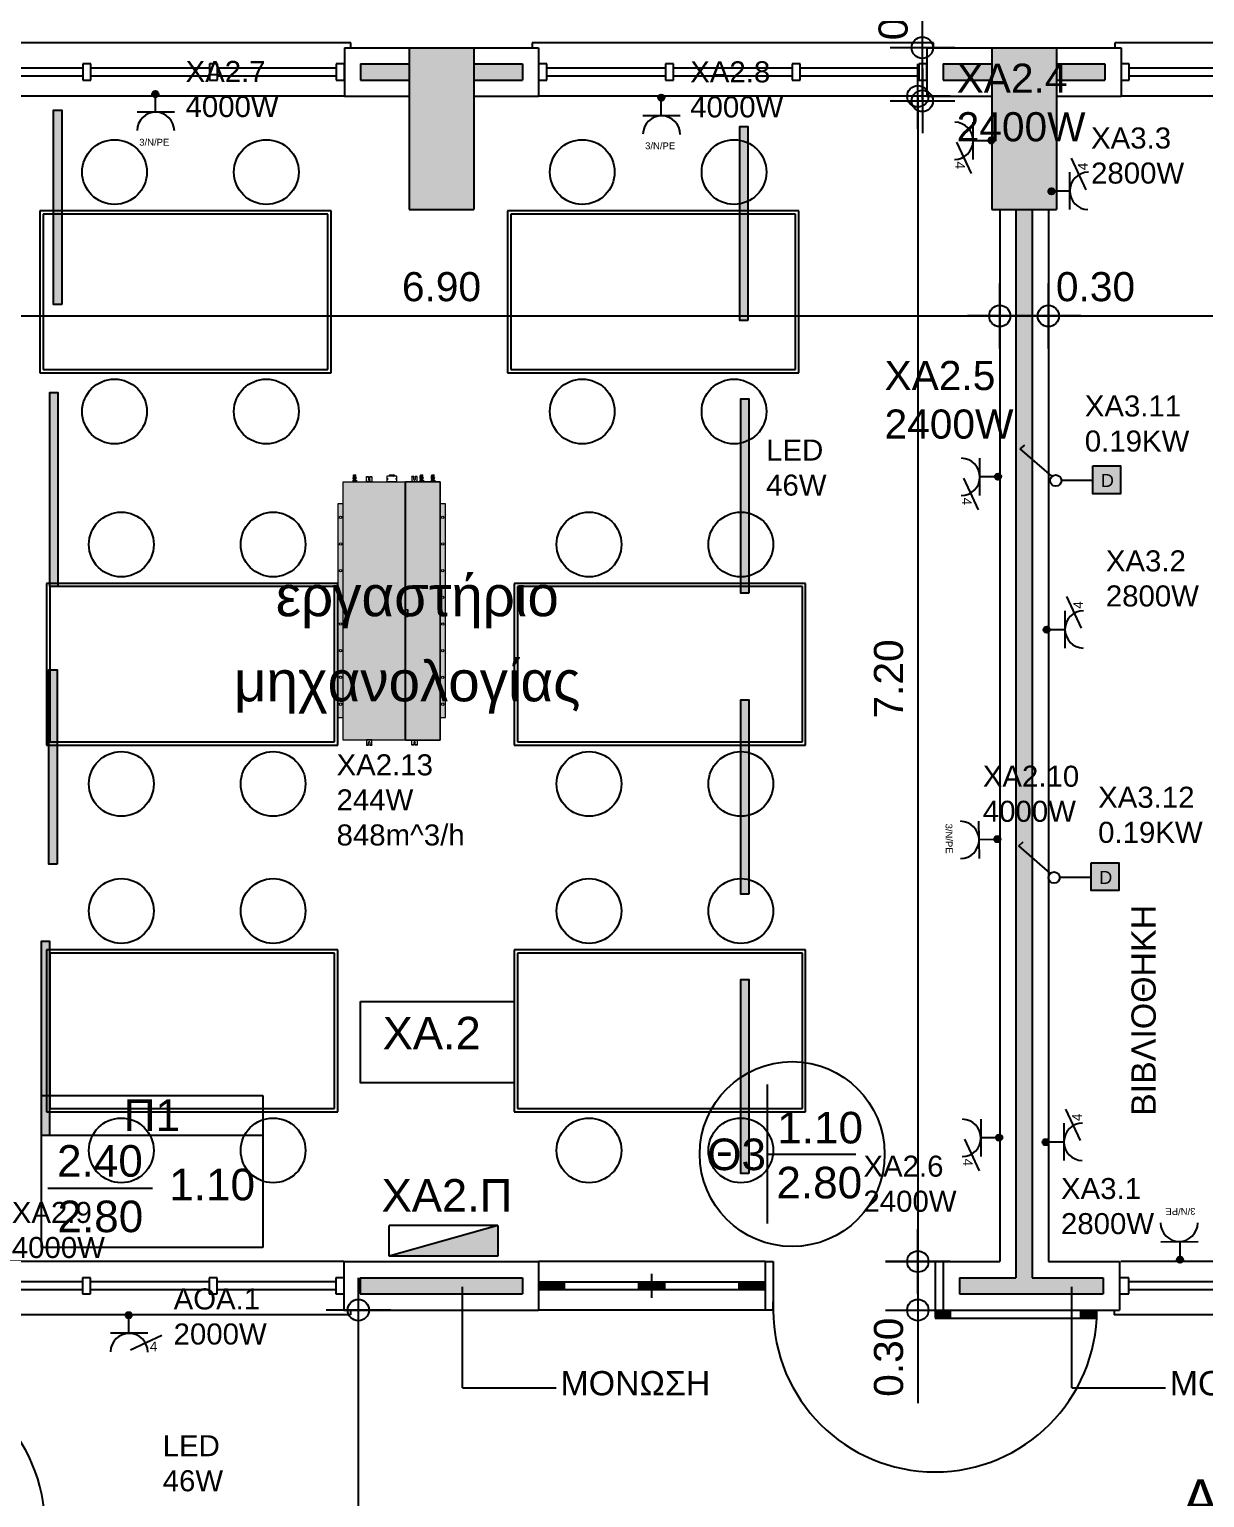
# Model space of a CAD drawing. Header units: metres. Extents: x -11 to 85, y -301 to 135.
# Drawn here: x 23.33 to 30.59, y -107.57 to -98.49 of the extents above; entities that cross this region are included whole.
import ezdxf

# ---------------------------------------------------------------- set-up
doc = ezdxf.new("R2010")
doc.units = ezdxf.units.M
doc.header["$LTSCALE"] = 0.036
doc.header["$PDMODE"] = 2
for name, color, linetype in [('arxitek aorofos', 252, 'Continuous'), ('DIMBLK', 252, 'Continuous'), ('electext', 20, 'Continuous'), ('hatch color', 252, 'Continuous'), ('HLEK-SYMBOL', 3, 'Continuous'), ('HLEK_FL001_SYMBOLS', 230, 'Continuous'), ('Parathira', 252, 'Continuous')]:
    doc.layers.add(name, color=color, linetype=linetype)
doc.layers.add('axel', color=170, linetype='Continuous', lineweight=0)
doc.styles.add('COMU-N', font='arial.ttf')
doc.styles.get("Standard").update_dxf_attribs({"font": 'arial.ttf'})
doc.styles.add('W4MS2', font='W4MS2.shx')
doc.dimstyles.new('CADWDOT', dxfattribs={"dimscale": 0.1, "dimtxt": 1.8, "dimasz": 0.08, "dimexe": 2, "dimexo": 0, "dimgap": 0.09, "dimtad": 0, "dimrnd": 0.001, "dimzin": 0, "dimdsep": 46, "dimtxsty": 'Standard', "dimblk1": 'ARTDIM', "dimblk2": 'ARTDIM', "dimsah": 1, "dimcen": 0.09, "dimdle": 0.05, "dimse1": 1, "dimse2": 1, "dimadec": 0, "dimazin": 0, "dimtfac": 1, "dimtmove": 0, "dimatfit": 3, "dimldrblk": 'ARTDIM', "dimfxl": 2, "dimtvp": 0.9999, "dimtolj": 1, "dimtzin": 0, "dimarcsym": 0})

# ---------------------------------------------------------------- blocks, each defined once
blk = doc.blocks.new('A$C52D13D70')
at = {"layer": 'Parathira'}
for p, q in [((-0.33, 0.04), (-0.33, -2.44)), ((-0.3, 0.04), (-0.33, 0.04)), ((-0.1, 0), (-0.2, 0)), ((-0.2, 0), (-0.2, -0.05)), ((-0.1, -0.05), (-0.1, 0)), ((0, 0), (0, -2.4)), ((-0.2, -0.05), (-0.1, -0.05)), ((-0.175, -0.05), (-0.175, -0.7833)), ((-0.125, -0.05), (-0.125, -0.7833)), ((-0.1, -0.7833), (-0.2, -0.7833)), ((-0.2, -0.7833), (-0.2, -0.8333)), ((-0.1, -0.8333), (-0.1, -0.7833)), ((-0.2, -0.8333), (-0.1, -0.8333)), ((-0.175, -0.8333), (-0.175, -1.5667)), ((-0.125, -0.8333), (-0.125, -1.5667)), ((-0.1, -1.5667), (-0.2, -1.5667)), ((-0.2, -1.5667), (-0.2, -1.6167)), ((-0.2, -1.6167), (-0.1, -1.6167)), ((-0.175, -1.6167), (-0.175, -2.35)), ((-0.125, -1.6167), (-0.125, -2.35)), ((-0.1, -1.6167), (-0.1, -1.5667)), ((-0.1, -2.35), (-0.2, -2.35)), ((-0.2, -2.35), (-0.2, -2.4)), ((-0.1, -2.4), (-0.1, -2.35)), ((-0.33, -2.44), (-0.3, -2.44)), ((-0.2, -2.4), (-0.1, -2.4))]:
    blk.add_line(p, q, dxfattribs=at)
blk = doc.blocks.new('A$C14EC32DB')
for p, q in [((0, 2.4), (0, 0)), ((0.1, 2.4), (0.1, 2.35)), ((0.2, 2.35), (0.2, 2.4)), ((0.3, 2.44), (0.33, 2.44)), ((0.33, 2.44), (0.33, -0.04)), ((0.1, 2.35), (0.2, 2.35)), ((0.125, 2.35), (0.125, 1.6167)), ((0.175, 2.35), (0.175, 1.6167)), ((0.1, 1.6167), (0.1, 1.5667)), ((0.2, 1.6167), (0.1, 1.6167)), ((0.1, 1.5667), (0.2, 1.5667)), ((0.125, 1.5667), (0.125, 0.8333)), ((0.175, 1.5667), (0.175, 0.8333)), ((0.2, 1.5667), (0.2, 1.6167)), ((0.1, 0.8333), (0.1, 0.7833)), ((0.2, 0.8333), (0.1, 0.8333)), ((0.2, 0.7833), (0.2, 0.8333)), ((0.1, 0.7833), (0.2, 0.7833)), ((0.125, 0.7833), (0.125, 0.05)), ((0.175, 0.7833), (0.175, 0.05)), ((0.1, 0.05), (0.1, 0)), ((0.2, 0.05), (0.1, 0.05)), ((0.2, 0), (0.2, 0.05)), ((0.3, -0.04), (0.33, -0.04))]:
    blk.add_line(p, q)
blk = doc.blocks.new('ARTDIM')
at = {"layer": 'DIMBLK'}
for p, q in [((0, -24.9975), (0, 24.9975)), ((-24.9975, 0), (24.9975, 0))]:
    blk.add_line(p, q, dxfattribs=at)
blk.add_circle((0, 0), 8.25, dxfattribs=at)
blk = doc.blocks.new('*D1089')
at = {"layer": 'arxitek aorofos', "color": 0, "lineweight": -2}
blk.add_line((22.4317, -100.2648), (29.3157, -100.2648), dxfattribs=at)
at = {"layer": 'Defpoints', "color": 0, "transparency": 16777216}
for p in [(22.4237, -99.6075), (29.3237, -99.6075), (29.3237, -100.2648)]:
    blk.add_point(p, dxfattribs=at)
at = {"layer": 'arxitek aorofos', "color": 0, "lineweight": -2, "xscale": 0.008, "yscale": 0.008, "zscale": 0.008, "rotation": 180}
blk.add_blockref('ARTDIM', (22.4237, -100.2648), dxfattribs=at)
at = {"layer": 'arxitek aorofos', "color": 0, "lineweight": -2, "xscale": 0.008, "yscale": 0.008, "zscale": 0.008}
blk.add_blockref('ARTDIM', (29.3237, -100.2648), dxfattribs=at)
at = {"layer": 'arxitek aorofos', "color": 0, "insert": (25.8737, -100.0848), "char_height": 0.18, "attachment_point": 5}
blk.add_mtext('\\A1;6.90', dxfattribs=at)
blk = doc.blocks.new('*D1090')
at = {"layer": 'arxitek aorofos', "color": 0, "lineweight": -2}
for p, q in [((29.3317, -100.2648), (29.6157, -100.2648)), ((29.6237, -100.2648), (30.1983, -100.2648))]:
    blk.add_line(p, q, dxfattribs=at)
at = {"layer": 'Defpoints', "color": 0, "transparency": 16777216}
for p in [(29.3237, -99.6075), (29.6237, -99.6075), (29.6237, -100.2648)]:
    blk.add_point(p, dxfattribs=at)
at = {"layer": 'arxitek aorofos', "color": 0, "lineweight": -2, "xscale": 0.008, "yscale": 0.008, "zscale": 0.008, "rotation": 180}
blk.add_blockref('ARTDIM', (29.3237, -100.2648), dxfattribs=at)
at = {"layer": 'arxitek aorofos', "color": 0, "lineweight": -2, "xscale": 0.008, "yscale": 0.008, "zscale": 0.008}
blk.add_blockref('ARTDIM', (29.6237, -100.2648), dxfattribs=at)
at = {"layer": 'arxitek aorofos', "color": 0, "insert": (29.915, -100.0848), "char_height": 0.18, "attachment_point": 5}
blk.add_mtext('\\A1;0.30', dxfattribs=at)
blk = doc.blocks.new('*D1091')
at = {"layer": 'arxitek aorofos', "color": 0, "lineweight": -2}
blk.add_line((29.6317, -100.2648), (36.5157, -100.2648), dxfattribs=at)
at = {"layer": 'Defpoints', "color": 0, "transparency": 16777216}
for p in [(29.6237, -99.6075), (36.5237, -99.6075), (36.5237, -100.2648)]:
    blk.add_point(p, dxfattribs=at)
at = {"layer": 'arxitek aorofos', "color": 0, "lineweight": -2, "xscale": 0.008, "yscale": 0.008, "zscale": 0.008, "rotation": 180}
blk.add_blockref('ARTDIM', (29.6237, -100.2648), dxfattribs=at)
at = {"layer": 'arxitek aorofos', "color": 0, "lineweight": -2, "xscale": 0.008, "yscale": 0.008, "zscale": 0.008}
blk.add_blockref('ARTDIM', (36.5237, -100.2648), dxfattribs=at)
at = {"layer": 'arxitek aorofos', "color": 0, "insert": (33.0737, -100.0848), "char_height": 0.18, "attachment_point": 5}
blk.add_mtext('\\A1;6.90', dxfattribs=at)
blk = doc.blocks.new('*D1118')
at = {"layer": 'arxitek aorofos', "color": 0, "lineweight": -2}
for p, q in [((28.8454, -98.6075), (28.8454, -98.0329)), ((28.8454, -98.9278), (28.8454, -98.6155))]:
    blk.add_line(p, q, dxfattribs=at)
at = {"layer": 'Defpoints', "color": 0, "transparency": 16777216}
for p in [(26.0737, -98.6075), (28.8454, -98.6075), (26.0737, -98.9358)]:
    blk.add_point(p, dxfattribs=at)
at = {"layer": 'arxitek aorofos', "color": 0, "lineweight": -2, "xscale": 0.008, "yscale": 0.008, "zscale": 0.008}
for p, rotation in [((28.8454, -98.6075), 90), ((28.8454, -98.9358), 270)]:
    blk.add_blockref('ARTDIM', p, dxfattribs=dict(at, rotation=rotation))
at = {"layer": 'arxitek aorofos', "color": 0, "insert": (28.6654, -98.3162), "char_height": 0.18, "attachment_point": 5, "rotation": 90}
blk.add_mtext('\\A1;0.33', dxfattribs=at)
blk = doc.blocks.new('*D1119')
at = {"layer": 'arxitek aorofos', "color": 0, "lineweight": -2}
blk.add_line((28.8172, -98.9155), (28.8172, -106.0995), dxfattribs=at)
at = {"layer": 'Defpoints', "color": 0, "transparency": 16777216}
for p in [(29.2737, -98.9075), (28.8172, -106.1075), (29.3237, -106.1075)]:
    blk.add_point(p, dxfattribs=at)
at = {"layer": 'arxitek aorofos', "color": 0, "lineweight": -2, "xscale": 0.008, "yscale": 0.008, "zscale": 0.008}
for p, rotation in [((28.8172, -98.9075), 90), ((28.8172, -106.1075), 270)]:
    blk.add_blockref('ARTDIM', p, dxfattribs=dict(at, rotation=rotation))
at = {"layer": 'arxitek aorofos', "color": 0, "insert": (28.6372, -102.5075), "char_height": 0.18, "attachment_point": 5, "rotation": 90}
blk.add_mtext('\\A1;7.20', dxfattribs=at)
blk = doc.blocks.new('*D1120')
at = {"layer": 'arxitek aorofos', "color": 0, "lineweight": -2}
for p, q in [((28.8172, -106.1155), (28.8172, -106.3995)), ((28.8172, -106.4075), (28.8172, -106.9821))]:
    blk.add_line(p, q, dxfattribs=at)
at = {"layer": 'Defpoints', "color": 0, "transparency": 16777216}
for p in [(27.8737, -106.1075), (27.8737, -106.4075), (28.8172, -106.4075)]:
    blk.add_point(p, dxfattribs=at)
at = {"layer": 'arxitek aorofos', "color": 0, "lineweight": -2, "xscale": 0.008, "yscale": 0.008, "zscale": 0.008}
for p, rotation in [((28.8172, -106.1075), 90), ((28.8172, -106.4075), 270)]:
    blk.add_blockref('ARTDIM', p, dxfattribs=dict(at, rotation=rotation))
at = {"layer": 'arxitek aorofos', "color": 0, "insert": (28.6372, -106.6988), "char_height": 0.18, "attachment_point": 5, "rotation": 90}
blk.add_mtext('\\A1;0.30', dxfattribs=at)
blk = doc.blocks.new('*D1142')
at = {"layer": 'arxitek aorofos', "color": 0, "lineweight": -2}
blk.add_line((25.3601, -109.3995), (25.3601, -106.4155), dxfattribs=at)
at = {"layer": 'Defpoints', "color": 0, "transparency": 16777216}
for p in [(25.3601, -106.4075), (25.5737, -106.4075), (25.5737, -109.4075)]:
    blk.add_point(p, dxfattribs=at)
at = {"layer": 'arxitek aorofos', "color": 0, "lineweight": -2, "xscale": 0.008, "yscale": 0.008, "zscale": 0.008}
for p, rotation in [((25.3601, -106.4075), 90), ((25.3601, -109.4075), 270)]:
    blk.add_blockref('ARTDIM', p, dxfattribs=dict(at, rotation=rotation))
at = {"layer": 'arxitek aorofos', "color": 0, "insert": (25.1801, -107.9075), "char_height": 0.18, "attachment_point": 5, "rotation": 90}
blk.add_mtext('\\A1;3.00', dxfattribs=at)
blk = doc.blocks.new('thranio erga 2')
at = {"layer": 'arxitek aorofos'}
for p, q in [((-8.9619, 41.375), (-8.9619, 40.375)), ((-7.1619, 41.375), (-8.9619, 41.375)), ((-7.1619, 40.375), (-7.1619, 41.375)), ((-8.9419, 41.355), (-8.9419, 40.395)), ((-7.1819, 41.355), (-8.9419, 41.355)), ((-7.1819, 40.395), (-7.1819, 41.355)), ((-8.9619, 40.375), (-7.1619, 40.375)), ((-8.9419, 40.395), (-7.1819, 40.395))]:
    blk.add_line(p, q, dxfattribs=at)
for centre in [(-8.5002, 41.615), (-7.5622, 41.615), (-8.5002, 40.1355), (-7.5622, 40.1355)]:
    blk.add_circle(centre, 0.2, dxfattribs=at)
blk = doc.blocks.new('gJ6_a28')
at = {"layer": 'HLEK-SYMBOL', "color": 0, "linetype": 'Continuous'}
for p, q in [((-0.67, 0), (-0.67, 0.19)), ((-0.67, 0.19), (0, 0.19)), ((-0.67, 0), (0, 0.19)), ((0, 0.19), (0, 0)), ((-0.67, 0), (0, 0))]:
    blk.add_line(p, q, dxfattribs=at)
at = {"layer": 'HLEK-SYMBOL', "color": 0}
blk.add_solid([(-0.67, 0.19), (0, 0.19), (-0.67, 0)], dxfattribs=at)
at = {"layer": 'HLEK-SYMBOL', "color": 0, "style": 'W4MS2', "flags": 8}
blk.add_attdef('NODE_NUMBER', (0.018, 0.0914), '', height=0.1, dxfattribs=at)
blk.add_attdef('NODE_NUMBER', (0.018, 0.0914), '', height=0.1, dxfattribs=at)
blk = doc.blocks.new('gJ6_a14')
at = {"linetype": 'Continuous'}
for p, q in [((-0.1176, 0.1119), (0.113, 0.1119)), ((0, 0.1119), (0, 0))]:
    blk.add_line(p, q, dxfattribs=at)
blk.add_arc((-0.0023, 0.2279), 0.1153, 180, 358.95657, dxfattribs=at)
blk = doc.blocks.new('*X1779')
at = {"color": 0}
for p, q in [((15.598, 2.587), (15.737, 2.727)), ((15.598, 2.622), (15.702, 2.727)), ((15.601, 2.607), (15.609, 2.616)), ((15.604, 2.646), (15.605, 2.647)), ((15.605, 2.559), (15.765, 2.719)), ((15.605, 2.577), (15.614, 2.585)), ((15.609, 2.652), (15.618, 2.66)), ((15.611, 2.547), (15.618, 2.554)), ((15.614, 2.621), (15.623, 2.63)), ((15.617, 2.536), (15.789, 2.707)), ((15.618, 2.59), (15.627, 2.599)), ((15.623, 2.665), (15.631, 2.674)), ((15.623, 2.559), (15.631, 2.568)), ((15.627, 2.634), (15.636, 2.643)), ((15.627, 2.528), (15.636, 2.537)), ((15.631, 2.603), (15.64, 2.612)), ((15.633, 2.516), (15.808, 2.691)), ((15.636, 2.678), (15.645, 2.687)), ((15.636, 2.572), (15.645, 2.581)), ((15.64, 2.647), (15.649, 2.656)), ((15.64, 2.541), (15.649, 2.55)), ((15.645, 2.616), (15.654, 2.625)), ((15.645, 2.51), (15.654, 2.519)), ((15.649, 2.691), (15.658, 2.7)), ((15.649, 2.585), (15.658, 2.594)), ((15.653, 2.501), (15.824, 2.672)), ((15.654, 2.66), (15.662, 2.669)), ((15.654, 2.554), (15.662, 2.563)), ((15.658, 2.63), (15.667, 2.638)), ((15.658, 2.523), (15.667, 2.532)), ((15.662, 2.705), (15.671, 2.714)), ((15.662, 2.599), (15.671, 2.607)), ((15.664, 2.494), (15.671, 2.501)), ((15.667, 2.674), (15.676, 2.683)), ((15.667, 2.568), (15.676, 2.577)), ((15.671, 2.643), (15.68, 2.652)), ((15.671, 2.537), (15.68, 2.546)), ((15.676, 2.718), (15.678, 2.721)), ((15.676, 2.489), (15.836, 2.648)), ((15.676, 2.612), (15.685, 2.621)), ((15.676, 2.506), (15.685, 2.515)), ((15.68, 2.687), (15.689, 2.696)), ((15.68, 2.581), (15.689, 2.59)), ((15.685, 2.656), (15.693, 2.665)), ((15.685, 2.55), (15.693, 2.559)), ((15.689, 2.625), (15.698, 2.634)), ((15.689, 2.519), (15.698, 2.528)), ((15.693, 2.7), (15.702, 2.709)), ((15.693, 2.594), (15.702, 2.603)), ((15.693, 2.488), (15.702, 2.497)), ((15.698, 2.669), (15.707, 2.678)), ((15.698, 2.563), (15.707, 2.572)), ((15.702, 2.638), (15.711, 2.647)), ((15.702, 2.532), (15.711, 2.541)), ((15.705, 2.482), (15.843, 2.62)), ((15.707, 2.714), (15.715, 2.722)), ((15.707, 2.607), (15.715, 2.616)), ((15.707, 2.501), (15.715, 2.51)), ((15.711, 2.683), (15.72, 2.691)), ((15.711, 2.577), (15.72, 2.585)), ((15.715, 2.652), (15.724, 2.66)), ((15.715, 2.546), (15.724, 2.554)), ((15.72, 2.727), (15.721, 2.728)), ((15.72, 2.621), (15.729, 2.63)), ((15.72, 2.515), (15.729, 2.523)), ((15.724, 2.696), (15.733, 2.705)), ((15.724, 2.59), (15.733, 2.599)), ((15.724, 2.484), (15.733, 2.493)), ((15.729, 2.665), (15.738, 2.674)), ((15.729, 2.559), (15.738, 2.568)), ((15.733, 2.634), (15.742, 2.643)), ((15.733, 2.528), (15.742, 2.537)), ((15.738, 2.709), (15.746, 2.718)), ((15.738, 2.603), (15.746, 2.612)), ((15.738, 2.497), (15.746, 2.506)), ((15.741, 2.482), (15.842, 2.584)), ((15.742, 2.678), (15.751, 2.687)), ((15.742, 2.572), (15.751, 2.581)), ((15.746, 2.647), (15.755, 2.656)), ((15.746, 2.541), (15.755, 2.55)), ((15.751, 2.722), (15.752, 2.724)), ((15.751, 2.616), (15.76, 2.625)), ((15.751, 2.51), (15.76, 2.519)), ((15.755, 2.691), (15.764, 2.7)), ((15.755, 2.585), (15.764, 2.594)), ((15.76, 2.66), (15.768, 2.669)), ((15.76, 2.554), (15.768, 2.563)), ((15.764, 2.63), (15.773, 2.638)), ((15.764, 2.523), (15.773, 2.532)), ((15.768, 2.705), (15.777, 2.714)), ((15.768, 2.599), (15.777, 2.607)), ((15.768, 2.493), (15.777, 2.501)), ((15.773, 2.674), (15.782, 2.683)), ((15.773, 2.568), (15.782, 2.577)), ((15.777, 2.643), (15.786, 2.652)), ((15.777, 2.537), (15.786, 2.546)), ((15.782, 2.612), (15.791, 2.621)), ((15.782, 2.506), (15.791, 2.515)), ((15.786, 2.687), (15.795, 2.696)), ((15.786, 2.581), (15.795, 2.59)), ((15.791, 2.656), (15.799, 2.665)), ((15.791, 2.55), (15.799, 2.559)), ((15.795, 2.625), (15.804, 2.634)), ((15.795, 2.519), (15.804, 2.528)), ((15.799, 2.594), (15.808, 2.603)), ((15.804, 2.669), (15.813, 2.678)), ((15.804, 2.563), (15.813, 2.572)), ((15.808, 2.638), (15.817, 2.647)), ((15.808, 2.532), (15.817, 2.541)), ((15.813, 2.607), (15.822, 2.616)), ((15.817, 2.577), (15.826, 2.585)), ((15.822, 2.652), (15.83, 2.66)), ((15.822, 2.546), (15.83, 2.554)), ((15.826, 2.621), (15.835, 2.63)), ((15.83, 2.59), (15.839, 2.599)), ((15.835, 2.559), (15.835, 2.56)), ((15.839, 2.634), (15.84, 2.635)), ((15.844, 2.603), (15.844, 2.603))]:
    blk.add_line(p, q, dxfattribs=at)
blk = doc.blocks.new('GJ6_A78')
at = {"layer": 'HLEK-SYMBOL', "color": 0, "linetype": 'Continuous'}
blk.add_circle((0, 0), 0.0989, dxfattribs=at)
at = {"layer": 'HLEK-SYMBOL', "color": 0, "xscale": 0.8, "yscale": 0.8, "zscale": 0.8}
blk.add_blockref('*X1779', (-12.576, -2.084), dxfattribs=at)
blk = doc.blocks.new('priza')
at = {"layer": 'HLEK_FL001_SYMBOLS', "rotation": 180}
blk.add_blockref('gJ6_a14', (87.4, -100.4952), dxfattribs=at)
at = {"layer": 'HLEK_FL001_SYMBOLS', "xscale": 0.1951472641207488, "yscale": 0.1951472641207488, "zscale": 0.1951472641207488}
blk.add_blockref('GJ6_A78', (87.4, -100.4953), dxfattribs=at)
blk = doc.blocks.new('tetrapli priza')
at = {"layer": 'HLEK_FL001_SYMBOLS', "ltscale": 5}
blk.add_line((479.6442, -48.2674), (479.8393, -48.1769), dxfattribs=at)
at = {"layer": 'HLEK_FL001_SYMBOLS'}
blk.add_blockref('priza', (392.2343, 52.442), dxfattribs=at)
at = {"layer": 'HLEK_FL001_SYMBOLS', "ltscale": 5}
blk.add_text('4', height=0.06, dxfattribs=at).set_placement((479.7645, -48.2766))
blk = doc.blocks.new('biomixaniki priza 1')
at = {"layer": 'HLEK_FL001_SYMBOLS'}
blk.add_blockref('priza', (376.9186, 124.9321), dxfattribs=at)
at = {"layer": 'HLEK_FL001_SYMBOLS', "ltscale": 5}
blk.add_text('3/N/PE', height=0.042, dxfattribs=at).set_placement((464.2192, 24.1181))
blk = doc.blocks.new('lampes fthorismou 120')
at = {"layer": 'hatch color'}
blk.add_hatch(color=181, dxfattribs=at).paths.add_polyline_path([(84.1811, -99.2639), (84.1811, -99.2139), (85.3811, -99.2139), (85.3811, -99.2639)])
at = {"layer": 'HLEK_FL001_SYMBOLS'}
blk.add_lwpolyline([(84.1811, -99.2639), (84.1811, -99.2139), (85.3811, -99.2139), (85.3811, -99.2639)], close=True, dxfattribs=at)
blk = doc.blocks.new('gJ6_a1')
at = {"linetype": 'Continuous'}
for p, q in [((-0.2193, 0.2297), (-0.191, 0.2541)), ((-0.024, 0.0608), (-0.2193, 0.2297))]:
    blk.add_line(p, q, dxfattribs=at)
blk.add_circle((-0.0005, 0.0343), 0.0349, dxfattribs=at)
blk = doc.blocks.new('dimmer')
at = {"layer": 'HLEK_FL001_SYMBOLS'}
blk.add_hatch(color=11, dxfattribs=at).paths.add_polyline_path([(2263.758, 1291.699), (2263.543, 1291.699), (2263.543, 1291.484), (2263.758, 1291.484)])
blk.add_lwpolyline([(2263.543, 1291.699), (2263.758, 1291.699), (2263.758, 1291.484), (2263.543, 1291.484)], close=True, dxfattribs=at)
blk.add_text('D', height=0.1, dxfattribs=at).set_placement((2263.606, 1291.536))
blk = doc.blocks.new('dimmer1')
at = {"layer": 'HLEK_FL001_SYMBOLS'}
blk.add_line((2318.1609, 1255.9928), (2317.9681, 1255.9928), dxfattribs=at)
at = {"layer": 'HLEK_FL001_SYMBOLS', "xscale": 0.8000000000000114, "yscale": 0.8000000000000114, "zscale": 0.8000000000000114}
blk.add_blockref('dimmer', (507.3271, 222.7235), dxfattribs=at)
blk = doc.blocks.new('A$C5A126718')
at = {"layer": 'axel'}
for p, q in [((-0.0317, 0.0343), (-0.0317, 0.0321)), ((-0.0301, 0.0343), (-0.0317, 0.0343)), ((-0.0317, 0.0321), (-0.0317, 0.0236)), ((-0.0317, 0.0321), (-0.0301, 0.0321)), ((-0.0317, 0.0236), (-0.0301, 0.0236)), ((-0.0317, 0.0236), (-0.0317, 0.0214)), ((-0.0301, 0.0214), (-0.0317, 0.0214)), ((-0.0301, 0.0129), (-0.0317, 0.0129)), ((-0.0317, 0.0129), (-0.0317, 0.0107)), ((-0.0317, 0.0107), (-0.0301, 0.0107)), ((-0.0317, 0.0107), (-0.0317, 0.0021)), ((-0.0317, 0.0021), (-0.0301, 0.0021)), ((-0.0317, 0.0021), (-0.0317, 0)), ((-0.0301, 0), (-0.0317, 0)), ((-0.0012, 0.0343), (-0.0301, 0.0343)), ((-0.0301, 0.0343), (-0.0301, 0.0321)), ((-0.0301, 0.0321), (-0.0301, 0.0236)), ((-0.0301, 0.0236), (-0.0301, 0.0214)), ((-0.0301, 0.0214), (-0.0131, 0.0214)), ((-0.0301, 0.0129), (-0.0301, 0.0107)), ((-0.0131, 0.0129), (-0.0301, 0.0129)), ((-0.0301, 0.0107), (-0.0301, 0.0021)), ((-0.0301, 0.0021), (-0.0301, 0)), ((-0.0301, 0), (-0.0012, 0)), ((-0.0012, 0.0343), (0, 0.0343)), ((-0.0012, 0.0343), (-0.0012, 0.033)), ((-0.0012, 0.033), (-0.0012, 0.03)), ((-0.0012, 0.03), (-0.0012, 0.0271)), ((-0.0012, 0.0271), (0, 0.0271)), ((-0.0012, 0.027), (-0.0012, 0.0271)), ((-0.0012, 0.0073), (-0.0012, 0.027)), ((-0.0012, 0.0071), (-0.0012, 0.0073)), ((-0.0012, 0.0071), (0, 0.0071)), ((-0.0012, 0.0071), (-0.0012, 0.0043)), ((-0.0012, 0.0043), (-0.0012, 0.0013)), ((-0.0012, 0.0013), (-0.0012, 0)), ((-0.0012, 0), (0, 0)), ((0.0004, 0.0271), (0.0004, 0.0343)), ((0.0004, 0.0271), (0.0004, 0.0343)), ((0.0004, 0.0211), (0.0004, 0.0271)), ((0.0004, 0.0211), (0.0004, 0.0271)), ((0.0004, 0.0207), (0.0004, 0.0211)), ((0.0004, 0.0207), (0.0004, 0.0211)), ((0.0004, 0.0186), (0.0004, 0.0207)), ((0.0004, 0.0186), (0.0004, 0.0207)), ((0.0004, 0.0157), (0.0004, 0.0186)), ((0.0004, 0.0157), (0.0004, 0.0186)), ((0.0004, 0.0136), (0.0004, 0.0157)), ((0.0004, 0.0136), (0.0004, 0.0157)), ((0.0004, 0.0132), (0.0004, 0.0136)), ((0.0004, 0.0132), (0.0004, 0.0136)), ((0.0004, 0.0071), (0.0004, 0.0132)), ((0.0004, 0.0071), (0.0004, 0.0132)), ((0.0004, 0), (0.0004, 0.0071)), ((0.0004, 0), (0.0004, 0.0071))]:
    blk.add_line(p, q, dxfattribs=at)
blk.add_arc((-0.0131, 0.0171), 0.00429, 270, 90, dxfattribs=at)
blk = doc.blocks.new('A$C3A54651E')
at = {"layer": 'axel'}
for p, q in [((0.0091, 0.0228), (0, 0.0228)), ((0, 0.0228), (0, 0)), ((0.0091, 0), (0, 0)), ((0.0091, 0), (0.0091, 0.0228)), ((0.0091, 0.0171), (0.0162, 0.0171)), ((0.0091, 0.0057), (0.0162, 0.0057)), ((0.0162, 0.019), (0.0166, 0.0193)), ((0.0162, 0.0038), (0.0162, 0.019)), ((0.0162, 0.0038), (0.0166, 0.0035)), ((0.0166, 0.0035), (0.0166, 0.0193)), ((0.0166, 0.0193), (0.0184, 0.0193)), ((0.0166, 0.0035), (0.0184, 0.0035)), ((0.0184, 0.02), (0.0184, 0.0199)), ((0.0184, 0.02), (0.0184, 0.02)), ((0.0184, 0.0199), (0.0184, 0.0193)), ((0.0184, 0.0193), (0.0184, 0.0153)), ((0.0184, 0.0153), (0.0184, 0.0067)), ((0.0184, 0.0067), (0.0184, 0.0035)), ((0.0184, 0.0035), (0.0184, 0.0028)), ((0.0184, 0.0028), (0.0184, 0.0028)), ((0.0191, 0.0202), (0.0254, 0.0202)), ((0.0191, 0.0197), (0.0254, 0.0197)), ((0.0191, 0.0109), (0.0254, 0.0109)), ((0.0191, 0.0026), (0.0254, 0.0026)), ((0.0262, 0.0199), (0.0262, 0.02)), ((0.0262, 0.02), (0.0262, 0.02)), ((0.0262, 0.0182), (0.0262, 0.0199)), ((0.0262, 0.0153), (0.0262, 0.0182)), ((0.0262, 0.0182), (0.0284, 0.0182)), ((0.0262, 0.0067), (0.0262, 0.0153)), ((0.0262, 0.0046), (0.0262, 0.0067)), ((0.0262, 0.0028), (0.0262, 0.0046)), ((0.0262, 0.0046), (0.0284, 0.0046)), ((0.0262, 0.0028), (0.0262, 0.0028)), ((0.0284, 0.0193), (0.037, 0.0193)), ((0.0284, 0.0182), (0.0284, 0.0193)), ((0.0284, 0.0046), (0.0284, 0.0182)), ((0.0284, 0.0035), (0.0284, 0.0046)), ((0.0284, 0.0035), (0.037, 0.0035)), ((0.037, 0.0035), (0.037, 0.0193)), ((0.0373, 0.019), (0.037, 0.0193)), ((0.0373, 0.0037), (0.037, 0.0035)), ((0.0373, 0.0182), (0.0373, 0.019)), ((0.0373, 0.0046), (0.0373, 0.0182)), ((0.0373, 0.0182), (0.0403, 0.0182)), ((0.0373, 0.0037), (0.0373, 0.0046)), ((0.0373, 0.0046), (0.0403, 0.0046)), ((0.0403, 0.0046), (0.0403, 0.0182)), ((0.0423, 0.0162), (0.0403, 0.0182)), ((0.0423, 0.0066), (0.0403, 0.0046)), ((0.0423, 0.0066), (0.0423, 0.0162))]:
    blk.add_line(p, q, dxfattribs=at)
for points in [[(0.0191, 0.0202, 0.004311), (0.019, 0.0202, 0.005535), (0.0188, 0.0202, 0.007292), (0.0187, 0.0201, 0.009929), (0.0186, 0.0201), (0.0186, 0.0201, 0.019665), (0.0185, 0.02, 0.032685), (0.0184, 0.02, 0.060642), (0.0184, 0.02), (0.0184, 0.02)], [(0.0184, 0.0199, 0.159929), (0.0184, 0.0199, 0.090191), (0.0184, 0.0199, 0.0462), (0.0184, 0.0199, 0.02623), (0.0185, 0.0198), (0.0186, 0.0198, 0.013719), (0.0187, 0.0198, 0.009481), (0.0188, 0.0198, 0.006867), (0.0189, 0.0197, 0.005151), (0.0191, 0.0197)], [(0.0191, 0.0197, 0.015295), (0.0188, 0.0186, 0.017604), (0.0186, 0.0175), (0.0185, 0.0169, 0.02245), (0.0184, 0.0158), (0.0184, 0.0153)], [(0.0184, 0.0153, 0.023182), (0.0184, 0.0142, 0.022013), (0.0186, 0.0131), (0.0187, 0.0125, 0.017076), (0.0189, 0.0114), (0.0191, 0.0109)], [(0.0191, 0.0109, 0.016103), (0.0188, 0.0098, 0.018613), (0.0186, 0.0088), (0.0185, 0.0083, 0.023826), (0.0184, 0.0072), (0.0184, 0.0067)], [(0.0184, 0.0067, 0.024647), (0.0184, 0.0057, 0.023359), (0.0186, 0.0046), (0.0187, 0.0041, 0.018023), (0.0189, 0.0031), (0.0191, 0.0026)], [(0.0191, 0.0026, -0.004311), (0.019, 0.0026, -0.005535), (0.0188, 0.0026, -0.007292), (0.0187, 0.0027, -0.009929), (0.0186, 0.0027), (0.0186, 0.0027, -0.019665), (0.0185, 0.0027, -0.032685), (0.0184, 0.0028, -0.060642), (0.0184, 0.0028), (0.0184, 0.0028)], [(0.0262, 0.02, 0.102242), (0.0262, 0.02, 0.051435), (0.0261, 0.02, 0.028507), (0.0261, 0.0201, 0.01755), (0.026, 0.0201), (0.0259, 0.0201, 0.009159), (0.0258, 0.0201, 0.006785), (0.0257, 0.0202, 0.005184), (0.0255, 0.0202), (0.0254, 0.0202)], [(0.0254, 0.0197, 0.004812), (0.0256, 0.0197, 0.00636), (0.0258, 0.0198, 0.008685), (0.0259, 0.0198, 0.012384), (0.026, 0.0198), (0.0261, 0.0198, 0.023143), (0.0261, 0.0199, 0.039656), (0.0262, 0.0199, 0.07579), (0.0262, 0.0199, 0.144125), (0.0262, 0.0199)], [(0.0262, 0.0153, 0.023214), (0.0262, 0.0164, 0.02204), (0.026, 0.0175), (0.0259, 0.018, 0.017046), (0.0256, 0.0191), (0.0254, 0.0197)], [(0.0254, 0.0109, 0.01528), (0.0258, 0.012, 0.017585), (0.026, 0.013), (0.0261, 0.0136, 0.022468), (0.0262, 0.0147), (0.0262, 0.0153)], [(0.0262, 0.0067, 0.024685), (0.0262, 0.0078, 0.023392), (0.026, 0.0088), (0.0259, 0.0093, 0.017988), (0.0256, 0.0103), (0.0254, 0.0109)], [(0.0254, 0.0026, 0.016073), (0.0258, 0.0036, 0.018575), (0.026, 0.0046), (0.0261, 0.0052, 0.023861), (0.0262, 0.0062), (0.0262, 0.0067)], [(0.0262, 0.0028, -0.102242), (0.0262, 0.0028, -0.051435), (0.0261, 0.0028, -0.028507), (0.0261, 0.0027, -0.01755), (0.026, 0.0027), (0.0259, 0.0027, -0.009159), (0.0258, 0.0026, -0.006785), (0.0257, 0.0026, -0.005184), (0.0255, 0.0026), (0.0254, 0.0026)]]:
    blk.add_lwpolyline(points, format="xyb", dxfattribs=at)
blk = doc.blocks.new('A$C531E15D6')
at = {"layer": 'axel'}
for p, q in [((-0.0003, 0.0241), (-0.0003, -0.0359)), ((-0.0003, 0.0241), (0.0009, 0.0241)), ((-0.0003, 0.0134), (0, 0.0134)), ((-0.0003, 0.0113), (0, 0.0113)), ((-0.0003, 0.0066), (-0.0003, 0.0031)), ((-0.0003, 0.0066), (-0.0003, 0.0031)), ((0, 0.0059), (-0.0003, 0.0059)), ((-0.0003, 0.0031), (-0.0003, -0.0276)), ((0.0021, 0.0241), (0, 0.022)), ((0, 0.0059), (0, 0.022)), ((0, -0.0059), (0, 0.0059)), ((0, -0.0059), (0, 0.0059)), ((0.0012, 0.0241), (0.0009, 0.0241)), ((0.0012, 0.0241), (0.0009, 0.0241)), ((0.0012, 0.0241), (0.0021, 0.0241)), ((0.0021, 0.0241), (0.0321, 0.0241)), ((0.0021, 0.0241), (0.0321, 0.0241)), ((0.0321, 0.0241), (0.0343, 0.022)), ((0.0343, 0.022), (0.0343, 0.0134)), ((0.0343, 0.022), (0.0343, 0.0134)), ((0.0343, 0.0134), (0.0343, -0.0251)), ((0.0343, 0.0134), (0.0343, -0.0251)), ((0.038, 0.0127), (0.0343, 0.0128)), ((0.0347, 0.0056), (0.0343, 0.0056)), ((0.0347, 0.0056), (0.0347, -0.0059)), ((0.0357, 0.0099), (0.0357, 0.0045)), ((0.04, 0.0099), (0.0357, 0.0099)), ((0.0357, 0.0045), (0.0357, 0.0038)), ((0.0357, 0.0045), (0.0357, 0.0038)), ((0.0357, 0.0038), (0.0357, -0.0059)), ((0.0357, 0.0038), (0.0357, -0.0059)), ((0.038, 0.0127), (0.038, 0.0099)), ((0.04, 0.0099), (0.04, -0.0059)), ((0, -0.0176), (-0.0003, -0.0176)), ((-0.0003, -0.023), (0, -0.023)), ((-0.0003, -0.0251), (0, -0.0251)), ((-0.0003, -0.0276), (-0.0003, -0.0312)), ((-0.0003, -0.0276), (-0.0003, -0.0312)), ((-0.0003, -0.0359), (0.0021, -0.0359)), ((0, -0.0176), (0, -0.0059)), ((0, -0.0176), (0, -0.0059)), ((0, -0.0337), (0, -0.0176)), ((0.0021, -0.0359), (0, -0.0337)), ((0.0321, -0.0359), (0.0021, -0.0359)), ((0.0321, -0.0359), (0.0021, -0.0359)), ((0.0343, -0.0337), (0.0321, -0.0359)), ((0.0347, -0.0173), (0.0343, -0.0173)), ((0.038, -0.0244), (0.0343, -0.0245)), ((0.0343, -0.0251), (0.0343, -0.0337)), ((0.0343, -0.0251), (0.0343, -0.0337)), ((0.0347, -0.0059), (0.0347, -0.0173)), ((0.0357, -0.0059), (0.0357, -0.0155)), ((0.0357, -0.0059), (0.0357, -0.0155)), ((0.0357, -0.0155), (0.0357, -0.0162)), ((0.0357, -0.0155), (0.0357, -0.0162)), ((0.0357, -0.0162), (0.0357, -0.0216)), ((0.04, -0.0216), (0.0357, -0.0216)), ((0.038, -0.0244), (0.038, -0.0216)), ((0.04, -0.0059), (0.04, -0.0216))]:
    blk.add_line(p, q, dxfattribs=at)
for centre, radius in [((0.0171, 0.0199), 0.00214), ((0.0171, 0.0199), 0.00111), ((0.0171, -0.0316), 0.00214), ((0.0171, -0.0316), 0.00111)]:
    blk.add_circle(centre, radius, dxfattribs=at)
for centre, radius, start, end in [((0.0321, 0.022), 0.00214, 0, 90), ((0.0346, 0.0045), 0.00107, 0, 89.54164), ((0.0321, -0.0337), 0.00214, 270, 0), ((0.0346, -0.0162), 0.00107, 270.45836, 0)]:
    blk.add_arc(centre, radius, start, end, dxfattribs=at)
blk = doc.blocks.new('FCU 10 KANALATO')
at = {"layer": 'axel'}
for color, points in [(150, [(47986.6743, 13560.1633), (47986.6743, 13560.0206), (47986.6751, 13560.0206), (47986.6751, 13560.0135), (47986.6751, 13560.0074), (47986.6751, 13560.007), (47986.6751, 13560.002), (47986.6751, 13559.9935), (47986.6751, 13559.9863), (47986.6743, 13559.9863), (47986.6743, 13559.782), (47987.7792, 13559.782), (47988.2671, 13559.782), (47988.2671, 13559.782), (47988.2704, 13559.782), (47988.2704, 13560.1633)]), (151, [(47988.2705, 13559.5646), (47988.2705, 13559.5982), (47988.2705, 13559.5982), (47988.2705, 13559.621), (47988.2705, 13559.621), (47988.2705, 13559.6682), (47988.2705, 13559.6682), (47988.2705, 13559.691), (47988.2705, 13559.691), (47988.2705, 13559.7061), (47988.2705, 13559.7061), (47988.2705, 13559.7132), (47988.2705, 13559.7193), (47988.2705, 13559.7196), (47988.2705, 13559.7246), (47988.2705, 13559.7332), (47988.2705, 13559.7403), (47988.2705, 13559.7403), (47988.2705, 13559.7785), (47987.4805, 13559.7785), (47987.4805, 13559.7638), (47987.4362, 13559.7638), (47987.4362, 13559.7785), (47986.6743, 13559.7785), (47986.6743, 13559.7403), (47986.6751, 13559.7403), (47986.6751, 13559.7332), (47986.6751, 13559.7271), (47986.6751, 13559.7218), (47986.6751, 13559.7193), (47986.6751, 13559.7132), (47986.6751, 13559.7061), (47986.6743, 13559.7061), (47986.6743, 13559.5646)])]:
    blk.add_hatch(color=color, dxfattribs=at).paths.add_polyline_path(points)
h = blk.add_hatch(color=211, dxfattribs=at)
h.paths.add_polyline_path([(47988.1338, 13560.164), (47988.1338, 13560.197), (47986.8138, 13560.197), (47986.8138, 13560.164)])
h.paths.add_polyline_path([(47987.5563, 13560.1878, -1), (47987.5563, 13560.1731, -1)], flags=16)
h.paths.add_polyline_path([(47987.3913, 13560.1731, -1), (47987.3913, 13560.1878, -1)], flags=16)
h.paths.add_polyline_path([(47987.7213, 13560.1878, -1), (47987.7213, 13560.1731, -1)], flags=16)
h.paths.add_polyline_path([(47987.2263, 13560.1731, -1), (47987.2263, 13560.1878, -1)], flags=16)
h.paths.add_polyline_path([(47987.8863, 13560.1878, -1), (47987.8863, 13560.1731, -1)], flags=16)
h.paths.add_polyline_path([(47987.0613, 13560.1731, -1), (47987.0613, 13560.1878, -1)], flags=16)
h.paths.add_polyline_path([(47988.0513, 13560.1878, -1), (47988.0513, 13560.1731, -1)], flags=16)
h.paths.add_polyline_path([(47986.8963, 13560.1731, -1), (47986.8963, 13560.1878, -1)], flags=16)
h = blk.add_hatch(color=211, dxfattribs=at)
h.paths.add_polyline_path([(47988.1338, 13559.5327), (47988.1338, 13559.5657), (47986.8138, 13559.5657), (47986.8138, 13559.5327)])
h.paths.add_polyline_path([(47987.5563, 13559.5565, -1), (47987.5563, 13559.5418, -1)], flags=16)
h.paths.add_polyline_path([(47987.3913, 13559.5418, -1), (47987.3913, 13559.5565, -1)], flags=16)
h.paths.add_polyline_path([(47987.7213, 13559.5565, -1), (47987.7213, 13559.5418, -1)], flags=16)
h.paths.add_polyline_path([(47987.2263, 13559.5418, -1), (47987.2263, 13559.5565, -1)], flags=16)
h.paths.add_polyline_path([(47987.8863, 13559.5565, -1), (47987.8863, 13559.5418, -1)], flags=16)
h.paths.add_polyline_path([(47987.0613, 13559.5418, -1), (47987.0613, 13559.5565, -1)], flags=16)
h.paths.add_polyline_path([(47988.0513, 13559.5565, -1), (47988.0513, 13559.5418, -1)], flags=16)
h.paths.add_polyline_path([(47986.8963, 13559.5418, -1), (47986.8963, 13559.5565, -1)], flags=16)
for p, q in [((47986.6743, 13559.782), (47987.7792, 13559.782)), ((47986.6743, 13559.7804), (47987.7792, 13559.7804)), ((47986.6743, 13559.78), (47987.7816, 13559.78)), ((47987.7349, 13559.7785), (47986.6743, 13559.7785)), ((47987.4362, 13559.7785), (47987.4362, 13559.78)), ((47987.4362, 13559.7638), (47987.4362, 13559.7785)), ((47987.4362, 13559.766), (47987.4805, 13559.766)), ((47987.4805, 13559.7638), (47987.4362, 13559.7638)), ((47987.4805, 13559.7785), (47987.4805, 13559.78)), ((47987.4805, 13559.7785), (47987.4805, 13559.7638)), ((47988.2705, 13559.7785), (47987.7329, 13559.7785)), ((47987.7792, 13559.782), (47988.2671, 13559.782)), ((47987.7792, 13559.7804), (47988.2705, 13559.7804)), ((47987.7792, 13559.78), (47988.2705, 13559.78))]:
    blk.add_line(p, q, dxfattribs=at)
for points in [[(47986.6743, 13560.1633), (47988.2704, 13560.1633), (47988.2704, 13559.782), (47986.6743, 13559.782)], [(47986.6743, 13560.1633), (47988.2705, 13560.1633), (47988.2705, 13559.5646), (47986.6743, 13559.5646)], [(47986.6743, 13559.5646), (47988.2705, 13559.5646), (47988.2705, 13559.7785), (47986.6743, 13559.7785)]]:
    blk.add_lwpolyline(points, close=True, dxfattribs=at)
at = {"layer": 'axel', "linetype": 'Continuous'}
for points in [[(47986.8138, 13560.164), (47988.1338, 13560.164), (47988.1338, 13560.197), (47986.8138, 13560.197)], [(47986.8138, 13559.5327), (47988.1338, 13559.5327), (47988.1338, 13559.5657), (47986.8138, 13559.5657)]]:
    blk.add_lwpolyline(points, close=True, dxfattribs=at)
for centre in [(47986.8963, 13560.1805), (47987.0613, 13560.1805), (47987.2263, 13560.1805), (47987.3913, 13560.1805), (47987.5563, 13560.1805), (47987.7213, 13560.1805), (47987.8863, 13560.1805), (47988.0513, 13560.1805), (47986.8963, 13559.5492), (47987.0613, 13559.5492), (47987.2263, 13559.5492), (47987.3913, 13559.5492), (47987.5563, 13559.5492), (47987.7213, 13559.5492), (47987.8863, 13559.5492), (47988.0513, 13559.5492)]:
    blk.add_circle(centre, 0.00739, dxfattribs=at)
at = {"layer": 'axel'}
blk.add_circle((47987.4583, 13559.7731), 0.00111, dxfattribs=at)
at = {"xscale": -1, "rotation": 180}
for name, p in [('A$C3A54651E', (47988.2705, 13560.1043)), ('A$C531E15D6', (47988.2708, 13559.8575)), ('A$C5A126718', (47986.6746, 13559.7403)), ('A$C3A54651E', (47988.2705, 13559.691)), ('A$C3A54651E', (47988.2705, 13559.621))]:
    blk.add_blockref(name, p, dxfattribs=at)
blk.add_blockref('A$C5A126718', (47986.6746, 13559.9863))
at = {"xscale": -1}
blk.add_blockref('A$C5A126718', (47988.271, 13559.9863), dxfattribs=at)
at = {"rotation": 180}
blk.add_blockref('A$C5A126718', (47988.271, 13559.7403), dxfattribs=at)

msp = doc.modelspace()

# ---------------------------------------------------------------- hatches: boundary and pattern name
at = {"layer": 'arxitek aorofos'}
for points in [[(26.0737, -98.6075), (25.6737, -98.6075), (25.6737, -99.6075), (26.0737, -99.6075)], [(29.6737, -98.6075), (29.2737, -98.6075), (29.2737, -99.6075), (29.6737, -99.6075)], [(25.3737, -98.7075), (25.3737, -98.8075), (25.6737, -98.8075), (25.6737, -98.7075)], [(26.3737, -98.7075), (26.0737, -98.7075), (26.0737, -98.8075), (26.3737, -98.8075)], [(29.2737, -98.8075), (29.2737, -98.7075), (28.9737, -98.7075), (28.9737, -98.8075)], [(29.9737, -98.7075), (29.6737, -98.7075), (29.6737, -98.8075), (29.9737, -98.8075)], [(29.5237, -99.6075), (29.4237, -99.6075), (29.4237, -106.2075), (29.0737, -106.2075), (29.0737, -106.3075), (29.9625, -106.3075), (29.9625, -106.2075), (29.5237, -106.2075)], [(26.3737, -106.2075), (25.3711, -106.2075), (25.3711, -106.3075), (26.3737, -106.3075)]]:
    msp.add_hatch(color=256, dxfattribs=at).paths.add_polyline_path(points)

# ---------------------------------------------------------------- linework, layer by layer
for p, q in [((25.2737, -98.6075), (25.2737, -98.9075)), ((25.2737, -98.6075), (25.6737, -98.6075)), ((25.6737, -98.6075), (26.0737, -98.6075)), ((25.6737, -98.6075), (25.6737, -99.6075)), ((26.0737, -98.6075), (26.0737, -99.6075)), ((26.0737, -98.6075), (26.4737, -98.6075)), ((26.4737, -98.6075), (26.4737, -98.9075)), ((28.8737, -98.6075), (28.8737, -98.9075)), ((28.8737, -98.6075), (29.2737, -98.6075)), ((29.2737, -98.6075), (29.2737, -99.6075)), ((29.2737, -98.6075), (29.6737, -98.6075)), ((29.6737, -98.6075), (29.6737, -99.6075)), ((29.6737, -98.6075), (30.0737, -98.6075)), ((30.0737, -98.6075), (30.0737, -98.9075)), ((25.3737, -98.7075), (25.6737, -98.7075)), ((25.3737, -98.7075), (25.3737, -98.8075)), ((26.0737, -98.7075), (26.3737, -98.7075)), ((26.3737, -98.7075), (26.3737, -98.8075)), ((28.9737, -98.7075), (29.2737, -98.7075)), ((28.9737, -98.7075), (28.9737, -98.8075)), ((29.6737, -98.7075), (29.9737, -98.7075)), ((29.9737, -98.7075), (29.9737, -98.8075)), ((25.3737, -98.8075), (25.6737, -98.8075)), ((26.0737, -98.8075), (26.3737, -98.8075)), ((28.9737, -98.8075), (29.2737, -98.8075)), ((29.6737, -98.8075), (29.9737, -98.8075)), ((25.2737, -98.9075), (25.6737, -98.9075)), ((26.0737, -98.9075), (26.4737, -98.9075)), ((28.8737, -98.9075), (29.2737, -98.9075)), ((29.6737, -98.9075), (30.0737, -98.9075)), ((25.6737, -99.6075), (26.0737, -99.6075)), ((29.2737, -99.6075), (29.6737, -99.6075)), ((29.3237, -99.6075), (29.3237, -106.1075)), ((29.4237, -99.6075), (29.4237, -106.2075)), ((29.5237, -99.6075), (29.5237, -106.2075)), ((29.6237, -99.6075), (29.6237, -106.1075)), ((27.8871, -105.0146), (27.8871, -105.8726)), ((23.4024, -106.02), (23.4024, -105.0823)), ((23.4024, -105.0823), (24.7697, -105.0823)), ((24.7697, -105.0823), (24.7697, -106.02)), ((24.7697, -105.328), (23.4024, -105.328)), ((27.8871, -105.4436), (28.4331, -105.4436)), ((23.4414, -105.6536), (24.0873, -105.6536)), ((24.7697, -106.02), (23.4024, -106.02)), ((25.2711, -106.1075), (25.2711, -106.4075)), ((25.2711, -106.1075), (26.4737, -106.1075)), ((26.4737, -106.1075), (26.4737, -106.4075)), ((27.8737, -106.1075), (26.4737, -106.1075)), ((27.8737, -106.1075), (27.9237, -106.1075)), ((27.8737, -106.1075), (27.8737, -106.4075)), ((27.9237, -106.1075), (27.9237, -106.4075)), ((28.9737, -106.1075), (28.9237, -106.1075)), ((28.9237, -106.1075), (28.9237, -106.4075)), ((28.9737, -106.1075), (28.9737, -106.4075)), ((28.9737, -106.1075), (29.3237, -106.1075)), ((29.6237, -106.1075), (30.0625, -106.1075)), ((30.0625, -106.1075), (30.0625, -106.4075)), ((25.3711, -106.2075), (26.3737, -106.2075)), ((25.3711, -106.2075), (25.3711, -106.3075)), ((26.3737, -106.2075), (26.3737, -106.3075)), ((26.4737, -106.2325), (27.8737, -106.2325)), ((26.6337, -106.2825), (26.6337, -106.2325)), ((27.0937, -106.2825), (27.0937, -106.2325)), ((27.1737, -106.3325), (27.1737, -106.1825)), ((27.2537, -106.2825), (27.2537, -106.2325)), ((27.7137, -106.2825), (27.7137, -106.2325)), ((29.0737, -106.2075), (29.4237, -106.2075)), ((29.0737, -106.2075), (29.0737, -106.3075)), ((29.5237, -106.2075), (29.9625, -106.2075)), ((29.9625, -106.2075), (29.9625, -106.3075)), ((25.3711, -106.3075), (26.3737, -106.3075)), ((26.0042, -106.888), (26.0042, -106.2629)), ((26.6337, -106.2425), (26.4737, -106.2425)), ((26.6337, -106.2525), (26.4737, -106.2525)), ((26.6337, -106.2625), (26.4737, -106.2625)), ((26.6337, -106.2725), (26.4737, -106.2725)), ((27.8737, -106.2825), (26.4737, -106.2825)), ((27.2537, -106.2425), (27.0937, -106.2425)), ((27.2537, -106.2525), (27.0937, -106.2525)), ((27.2537, -106.2625), (27.0937, -106.2625)), ((27.2537, -106.2725), (27.0937, -106.2725)), ((27.8737, -106.2425), (27.7137, -106.2425)), ((27.8737, -106.2525), (27.7137, -106.2525)), ((27.8737, -106.2625), (27.7137, -106.2625)), ((27.8737, -106.2725), (27.7137, -106.2725)), ((29.0737, -106.3075), (29.9625, -106.3075)), ((29.7696, -106.888), (29.7696, -106.2629)), ((25.2711, -106.4075), (26.4737, -106.4075)), ((27.8737, -106.4075), (26.4737, -106.4075)), ((27.9237, -106.4075), (27.8737, -106.4075)), ((27.9237, -106.4075), (27.9237, -106.3575)), ((28.9237, -106.4075), (28.9737, -106.4075)), ((28.9237, -106.4075), (28.9237, -106.4575)), ((28.9237, -106.4175), (29.0237, -106.4175)), ((28.9737, -106.4075), (30.0625, -106.4075)), ((29.8237, -106.4575), (29.8237, -106.4075)), ((29.8237, -106.4175), (29.9237, -106.4175)), ((28.9237, -106.4275), (29.0237, -106.4275)), ((28.9237, -106.4375), (29.0237, -106.4375)), ((28.9237, -106.4475), (29.0237, -106.4475)), ((28.9237, -106.4575), (29.9225, -106.4575)), ((29.8237, -106.4275), (29.9235, -106.4275)), ((29.8237, -106.4375), (29.9233, -106.4375)), ((29.8237, -106.4475), (29.9229, -106.4475)), ((26.0042, -106.888), (26.5815, -106.888)), ((29.7696, -106.888), (30.3469, -106.888))]:
    msp.add_line(p, q, dxfattribs=at)
msp.add_circle((28.0409, -105.4436), 0.5712, dxfattribs=at)
for centre, start, end in [((28.9237, -106.4075), 180, 0), ((22.4237, -107.7481), 270, 90)]:
    msp.add_arc(centre, 1, start, end, dxfattribs=at)
at = {"layer": 'electext'}
msp.add_lwpolyline([(25.3738, -104.5012), (26.3233, -104.5012), (26.3233, -105.0023), (25.3738, -105.0023)], close=True, dxfattribs=at)

# ---------------------------------------------------------------- block references
at = {"layer": 'arxitek aorofos', "rotation": 270}
for name, p in [('A$C52D13D70', (25.2737, -98.9075)), ('A$C52D13D70', (28.8737, -98.9075)), ('A$C52D13D70', (32.4737, -98.9075)), ('A$C14EC32DB', (22.8711, -106.1075)), ('A$C14EC32DB', (30.0711, -106.1075))]:
    msp.add_blockref(name, p, dxfattribs=at)
at = {"layer": 'arxitek aorofos'}
for p in [(32.3533, -140.9905), (35.2436, -140.9905), (32.3952, -143.2919), (35.2855, -143.2919), (32.3952, -145.5565), (35.2855, -145.5565)]:
    msp.add_blockref('thranio erga 2', p, dxfattribs=at)
at = {"layer": 'axel', "rotation": 90.00000000000071}
msp.add_blockref('FCU 10 KANALATO', (13585.4302, -48089.5598), dxfattribs=at)
at = {"layer": 'HLEK_FL001_SYMBOLS'}
for name, p in [('biomixaniki priza 1', (-440.2133, -123.3302)), ('biomixaniki priza 1', (-437.0872, -123.3525)), ('gJ6_a1', (29.6698, -101.3162)), ('dimmer1', (-2288.2639, -1357.2737)), ('gJ6_a1', (29.6596, -103.7691)), ('dimmer1', (-2288.2741, -1359.7265)), ('tetrapli priza', (-455.6933, -58.3856))]:
    msp.add_blockref(name, p, dxfattribs=at)
for name, p, rotation in [('lampes fthorismou 120', (-75.7373, -184.3743), 90), ('tetrapli priza', (77.3245, 380.4542), 270), ('lampes fthorismou 120', (-71.4967, -184.4745), 90), ('tetrapli priza', (-18.4103, -579.1287), 90), ('lampes fthorismou 120', (-75.7607, -186.118), 90), ('lampes fthorismou 120', (-71.4906, -186.1586), 90), ('tetrapli priza', (77.3662, 378.3771), 270), ('tetrapli priza', (-18.4393, -581.8379), 90), ('lampes fthorismou 120', (-75.7659, -187.8324), 90), ('lampes fthorismou 120', (-71.4906, -188.0185), 90), ('biomixaniki priza 1', (0.173, 360.5496), 270.5799111527845), ('lampes fthorismou 120', (-75.8116, -189.5091), 90), ('lampes fthorismou 120', (-71.4906, -189.7456), 90), ('tetrapli priza', (77.3728, 374.2929), 270), ('tetrapli priza', (-18.4458, -585.0043), 90), ('biomixaniki priza 1', (494.4841, -76.961), 180.5799111527844), ('gJ6_a28', (25.5511, -105.8849), 180)]:
    msp.add_blockref(name, p, dxfattribs=dict(at, rotation=rotation))

# ---------------------------------------------------------------- texts
at = {"layer": 'arxitek aorofos', "style": 'COMU-N'}
for s, height, p in [('εργαστήριο', 0.25, (24.85, -102.12)), ('μηχανολογίας', 0.25, (24.5914, -102.646)), ('Π1', 0.195, (23.9097, -105.3008)), ('1.10', 0.195, (27.9484, -105.3777)), ('2.40', 0.195, (23.498, -105.5831)), ('Θ3', 0.195, (27.5156, -105.5428)), ('1.10', 0.195, (24.1913, -105.7292)), ('2.80', 0.195, (27.9431, -105.7171)), ('2.80', 0.195, (23.5004, -105.9261)), ('ΜΟΝΩΣΗ', 0.15, (26.6087, -106.9343)), ('ΜΟΝΩΣΗ', 0.15, (30.3741, -106.9343)), ('ΑΝΟΙΧΤΟΣ ΔΙΑΔΡΟΜΟΣ', 0.25, (30.4468, -107.7032))]:
    msp.add_text(s, height=height, dxfattribs=at).set_placement(p)
at = {"layer": 'arxitek aorofos', "linetype": 'Continuous'}
msp.add_text('ΒΙΒΛΙΟΘΗΚΗ', height=0.15, rotation=90, dxfattribs=at).set_placement((30.2872, -105.2078))
at = {"layer": 'electext', "style": 'COMU-N'}
for s, p in [('XA.2', (25.5103, -104.7956)), ('ΧΑ2.Π', (25.5038, -105.7984))]:
    msp.add_text(s, height=0.2, dxfattribs=at).set_placement(p)
at = {"layer": 'HLEK_FL001_SYMBOLS', "char_height": 0.13, "attachment_point": 1, "style": 'COMU-N'}
for s, width, insert in [('XA2.7\\P4000W', 0.539109, (24.2921, -98.6888)), ('XA2.8\\P4000W', 0.539109, (27.4107, -98.6911)), ('XA3.3\\P2800W', 0.349648, (29.8876, -99.1)), ('XA3.2\\P2800W', 0.349648, (29.9789, -101.713)), ('XA2.10\\P4000W', 0.539109, (29.2187, -103.0437)), ('XA3.1\\P2800W', 0.349648, (29.7017, -105.5916)), ('XA2.9\\P4000W', 0.539109, (23.2183, -105.7391)), ('ΑΟΑ.1\\P2000W', 0.368607, (24.2183, -106.2736)), ('LED\\P46W', 0.80166, (24.1507, -107.1805))]:
    msp.add_mtext_dynamic_manual_height_columns(s, width=width, gutter_width=0.65, heights=[0], dxfattribs=dict(at, insert=insert))
at = {"layer": 'HLEK_FL001_SYMBOLS', "attachment_point": 1, "style": 'COMU-N'}
for s, insert, char_height, width in [('XA2.4\\P2400W', (29.057, -98.7054), 0.18, 0.825876), ('XA2.5\\P2400W', (28.6114, -100.5426), 0.18, 0.825876), ('XA3.11\\P0.19KW', (29.8489, -100.7558), 0.13, 0.589669), ('LED\\P46W', (27.8797, -101.0281), 0.13, 0.589669), ('ΧΑ2.13\\P244W\\P848m^ 3/h', (25.2251, -102.9733), 0.13, 0.972074), ('XA3.12\\P0.19KW', (29.9313, -103.1737), 0.13, 0.589669), ('XA2.6\\P2400W', (28.4811, -105.4531), 0.13, 0.596466)]:
    msp.add_mtext(s, dxfattribs=dict(at, insert=insert, char_height=char_height, width=width))

# ---------------------------------------------------------------- dimensions: what is measured, and where the dimension line sits
at = {"layer": 'arxitek aorofos'}
for base, p1, p2, picture, middle in [((28.8454, -98.6075), (26.0737, -98.9358), (26.0737, -98.6075), '*D1118', (28.6654, -98.3162)), ((28.8172, -106.1075), (29.2737, -98.9075), (29.3237, -106.1075), '*D1119', (28.6372, -102.5075)), ((28.8172, -106.4075), (27.8737, -106.1075), (27.8737, -106.4075), '*D1120', (28.6372, -106.6988)), ((25.3601, -106.4075), (25.5737, -109.4075), (25.5737, -106.4075), '*D1142', (25.1801, -107.9075))]:
    dim = msp.add_linear_dim(base=base, p1=p1, p2=p2, angle=90, dimstyle='CADWDOT', dxfattribs=at)
    dim.commit()
    dim.dimension.update_dxf_attribs({"geometry": picture, "text_midpoint": middle})
for base, p1, p2, picture, middle in [((29.3237, -100.2648), (22.4237, -99.6075), (29.3237, -99.6075), '*D1089', (25.8737, -100.0848)), ((29.6237, -100.2648), (29.3237, -99.6075), (29.6237, -99.6075), '*D1090', (29.915, -100.0848)), ((36.5237, -100.2648), (29.6237, -99.6075), (36.5237, -99.6075), '*D1091', (33.0737, -100.0848))]:
    dim = msp.add_linear_dim(base=base, p1=p1, p2=p2, dimstyle='CADWDOT', dxfattribs=at)
    dim.commit()
    dim.dimension.update_dxf_attribs({"geometry": picture, "text_midpoint": middle})

doc.saveas('drawing.dxf')
